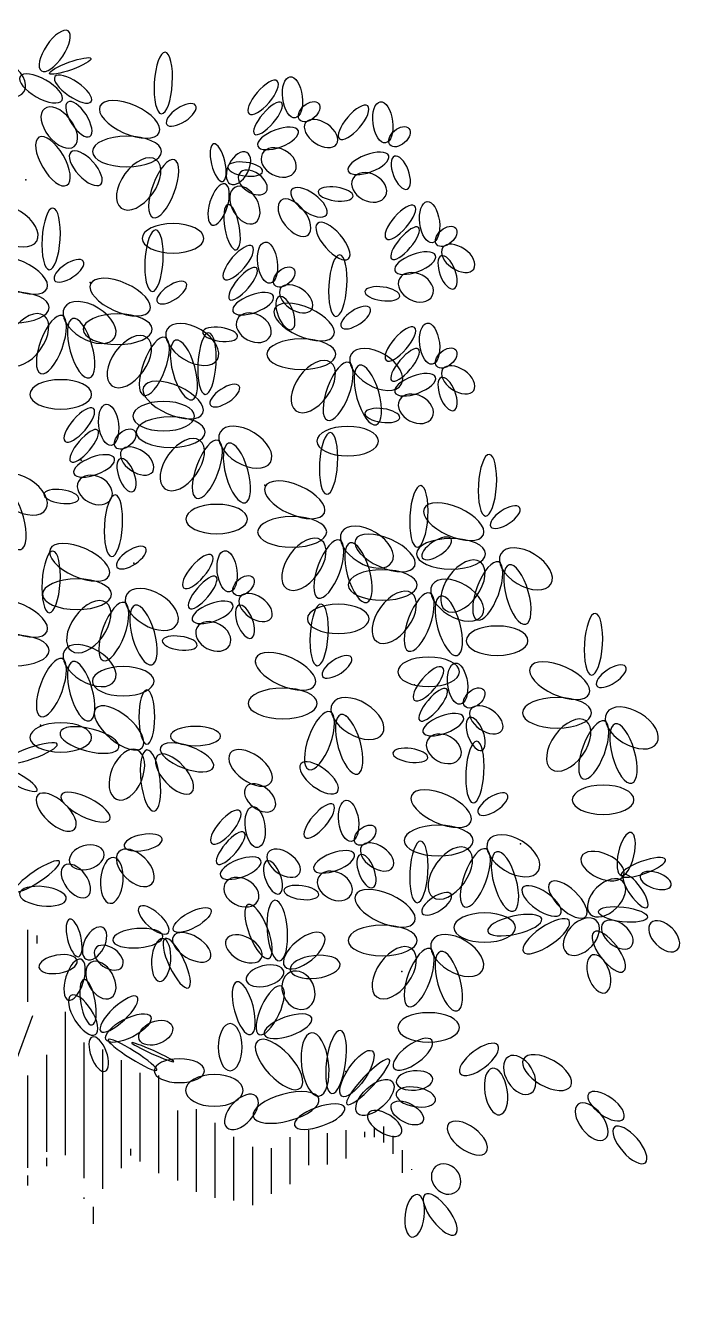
# Model space of a CAD drawing. Header units: inches. Extents: x 131625 to 139700, y 73991 to 80047.
# Drawn here: x 133256 to 133728, y 78419 to 79333 of the extents above; entities that cross this region are included whole.
import ezdxf

# ---------------------------------------------------------------- set-up
doc = ezdxf.new("R2010")
doc.units = ezdxf.units.IN
doc.header["$MEASUREMENT"] = 0
doc.layers.get('0').update_dxf_attribs({"color": 2})
doc.layers.add('BRDR', color=3, linetype='Continuous')
doc.layers.add('CAY', color=94, linetype='Continuous')

# ---------------------------------------------------------------- blocks, each defined once
blk = doc.blocks.new('E5X', base_point=(194.294003, 228.141865))
blk.add_circle((194.984178, 228.141865), 0.690175)
blk = doc.blocks.new('HTREE1')
at = {"layer": 'BRDR'}
for p, q in [((30.02, 131.59), (30.02, 138.03)), ((30.86, 136.8), (30.86, 137.51)), ((20.92, 104.64), (30.47, 130.36)), ((33.37, 117.88), (33.37, 130.69)), ((35.05, 115.83), (35.05, 127.96)), ((31.7, 118.19), (31.7, 126.84)), ((36.72, 114.89), (36.72, 127.32)), ((38.39, 116.73), (38.39, 126.37)), ((30.02, 116.75), (30.02, 124.99)), ((40.07, 117.33), (40.07, 125.25)), ((41.74, 116.28), (41.74, 125.01)), ((43.42, 115.61), (43.42, 121.89)), ((45.09, 114.62), (45.09, 121.98)), ((46.77, 114.06), (46.77, 120.77)), ((55.14, 116.99), (55.14, 120.13)), ((58.49, 117.58), (58.49, 120.13)), ((60.16, 119.48), (60.16, 119.96)), ((61, 119.48), (61, 120.38)), ((61.84, 119.02), (61.84, 120.45)), ((48.44, 113.83), (48.44, 119.51)), ((53.46, 115.29), (53.46, 119.48)), ((56.81, 117.06), (56.81, 119.85)), ((62.67, 117.99), (62.67, 119.6)), ((31.7, 116.9), (31.7, 117.64)), ((39.23, 117.84), (39.23, 118.44)), ((50.12, 113.41), (50.12, 118.64)), ((51.79, 114.43), (51.79, 118.52)), ((63.51, 116.3), (63.51, 118.34)), ((64.35, 116.58), (64.35, 116.63)), ((30.02, 115.16), (30.02, 116.07)), ((35.05, 113.98), (35.05, 114.1)), ((35.88, 111.74), (35.88, 113.26))]:
    blk.add_line(p, q, dxfattribs=at)
for p in [(29.82, 205.02), (35.6, 195.86), (34.77, 179.98), (51.21, 177.75), (39.5, 170.79), (50.37, 161.87), (64.59, 159.92), (58.46, 157.13), (31.14, 156.3), (49.54, 146.55), (74.06, 145.71), (63.47, 134.29), (58.46, 125.37)]:
    blk.add_point(p, dxfattribs=at)
for p, xscale, yscale, zscale, rotation in [((31.22, 214.76), 3.11742674944, -1.24585861824, 3.11742674944, 56.192236), ((25.2, 215.64), 3.79512726272, -2.1985734944, 3.79512726272, 328.832616), ((31.96, 214.54), 2.84634544704, 0.51300017728, 2.84634544704, 19.822329), ((41.96, 210.93), 3.9984377824, -1.17257313984, 3.9984377824, 86.54872900000002), ((29.32, 214.25), 3.11742674944, -1.24585861824, 3.11742674944, 330.568218), ((32.44, 214.25), 2.84634544704, -1.02600035456, 2.84634544704, 325.622291), ((52.32, 213.86), 2.8056837088, -1.01134325888, 2.8056837088, 229.272766), ((53.91, 210.56), 2.68369849408, 1.2751728096, 2.68369849408, 97.09590300000002), ((33.59, 211.98), 2.64303492736, -1.09928583296, 2.64303492736, 302.753016), ((41.76, 209.25), 4.20174830208, -1.90542975232, 4.20174830208, 155.997684), ((54.32, 210.38), 1.62648415744, 1.01134325888, 1.62648415744, 41.017122), ((31.49, 211.39), 3.11742674944, -1.75885879552, 3.11742674944, 308.401491), ((42.44, 209.98), 2.236413888, -0.9527148761600001, 2.236413888, 33.507502), ((50.29, 209.11), 2.68369849408, -0.8794293977600002, 2.68369849408, 49.515784), ((60.41, 211.63), 2.8056837088, -1.01134325888, 2.8056837088, 229.272766), ((61.99, 208.33), 2.68369849408, 1.2751728096, 2.68369849408, 97.09590300000002), ((50.58, 208.05), 2.8056837088, -1.14325894848, 2.8056837088, 20.564845), ((54.85, 210.12), 2.43972440768, -1.45105795776, 2.43972440768, 325.526697), ((62.4, 208.15), 1.62648415744, 1.01134325888, 1.62648415744, 41.017122), ((31.01, 208.83), 3.59181674304, -1.53900053184, 3.59181674304, 300.329272), ((33.86, 207.51), 2.84634544704, -1.24585861824, 2.84634544704, 312.760736), ((41.96, 207.56), 4.47282960448, -1.97871523072, 4.47282960448, 180), ((47.44, 204.88), 2.5074951904, -0.8794293977600002, 2.5074951904, 103.562676), ((48.11, 204.66), 2.30418467072, -1.31914409664, 2.30418467072, 62.28169499999999), ((50.98, 207.35), 2.399062669440001, -1.75885879552, 2.399062669440001, 332.3791000000001), ((58.66, 205.82), 2.8056837088, -1.14325894848, 2.8056837088, 20.564845), ((41.49, 206.83), 3.86289804544, -2.1985734944, 3.86289804544, 234.106438), ((43.12, 206.83), 3.9984377824, -1.46571505344, 3.9984377824, 249.7008069999999), ((47.89, 206.2), 2.27707745472, -0.8794293977600002, 2.27707745472, 352.301794), ((62.81, 207.14), 2.27707745472, -1.01134325888, 2.27707745472, 290.796934), ((48.93, 205.61), 2.10087415104, -1.31914409664, 2.10087415104, 325.622291), ((59.07, 205.12), 2.399062669440001, -1.75885879552, 2.399062669440001, 332.3791000000001), ((47.64, 204.66), 2.778576492800001, -1.17257313984, 2.778576492800001, 252.868294), ((48.52, 204.36), 2.64303492736, -1.68557331712, 2.64303492736, 299.7333549999999), ((53.6, 204.14), 2.778576492800001, -1.24585861824, 2.778576492800001, 324.211228), ((55.98, 203.98), 2.27707745472, -0.8794293977600002, 2.27707745472, 352.301794), ((26.32, 202.27), 3.79512726272, -2.1985734944, 3.79512726272, 328.832616), ((52.65, 203.19), 2.84634544704, -1.53900053184, 2.84634544704, 307.985918), ((31.93, 197), 3.9984377824, -1.17257313984, 3.9984377824, 86.54872900000002), ((47.91, 202.82), 2.98188701248, -0.9527148761600001, 2.98188701248, 280.255412), ((64.59, 202.71), 2.8056837088, -1.01134325888, 2.8056837088, 229.272766), ((66.17, 199.41), 2.68369849408, 1.2751728096, 2.68369849408, 97.09590300000002), ((45.76, 199.8), 3.9984377824, -1.90542975232, 3.9984377824, 180), ((55.91, 201.14), 3.04965596672, -1.24585861824, 3.04965596672, 311.1778830000001), ((62.55, 197.96), 2.68369849408, -0.8794293977600002, 2.68369849408, 49.515784), ((66.58, 199.24), 1.62648415744, 1.01134325888, 1.62648415744, 41.017122), ((41.13, 195.05), 3.9984377824, -1.17257313984, 3.9984377824, 86.54872900000002), ((31.73, 195.32), 4.20174830208, -1.90542975232, 4.20174830208, 155.997684), ((50.09, 199.09), 2.8056837088, -1.01134325888, 2.8056837088, 229.272766), ((51.68, 195.79), 2.68369849408, 1.2751728096, 2.68369849408, 97.09590300000002), ((62.84, 196.91), 2.8056837088, -1.14325894848, 2.8056837088, 20.564845), ((67.11, 198.97), 2.43972440768, -1.45105795776, 2.43972440768, 325.526697), ((32.4, 196.05), 2.236413888, -0.9527148761600001, 2.236413888, 33.507502), ((48.06, 194.34), 2.68369849408, -0.8794293977600002, 2.68369849408, 49.515784), ((52.09, 195.61), 1.62648415744, 1.01134325888, 1.62648415744, 41.017122), ((57.57, 192.82), 3.9984377824, -1.17257313984, 3.9984377824, 86.54872900000002), ((66.99, 198.23), 2.27707745472, -1.01134325888, 2.27707745472, 290.796934), ((40.92, 193.37), 4.20174830208, -1.90542975232, 4.20174830208, 155.997684), ((63.25, 196.2), 2.399062669440001, -1.75885879552, 2.399062669440001, 332.3791000000001), ((41.6, 194.1), 2.236413888, -0.9527148761600001, 2.236413888, 33.507502), ((48.35, 193.28), 2.8056837088, -1.14325894848, 2.8056837088, 20.564845), ((52.62, 195.35), 2.43972440768, -1.45105795776, 2.43972440768, 325.526697), ((60.16, 195.06), 2.27707745472, -0.8794293977600002, 2.27707745472, 352.301794), ((31.93, 193.63), 4.47282960448, -1.97871523072, 4.47282960448, 180), ((33.29, 193.63), 3.79512726272, -2.1985734944, 3.79512726272, 328.832616), ((57.37, 191.14), 4.20174830208, -1.90542975232, 4.20174830208, 155.997684), ((52.49, 194.6), 2.27707745472, -1.01134325888, 2.27707745472, 290.796934), ((58.05, 191.87), 2.236413888, -0.9527148761600001, 2.236413888, 33.507502), ((31.46, 192.9), 3.86289804544, -2.1985734944, 3.86289804544, 234.106438), ((33.08, 192.9), 3.9984377824, -1.46571505344, 3.9984377824, 249.7008069999999), ((41.13, 191.68), 4.47282960448, -1.97871523072, 4.47282960448, 180), ((42.48, 191.68), 3.79512726272, -2.1985734944, 3.79512726272, 328.832616), ((48.75, 192.58), 2.399062669440001, -1.75885879552, 2.399062669440001, 332.3791000000001), ((35.52, 187.33), 3.9984377824, -1.46571505344, 3.9984377824, 105.654128), ((40.65, 190.95), 3.86289804544, -2.1985734944, 3.86289804544, 234.106438), ((45.66, 191.44), 2.27707745472, -0.8794293977600002, 2.27707745472, 352.301794), ((64.59, 191.84), 2.8056837088, -1.01134325888, 2.8056837088, 229.272766), ((66.17, 188.55), 2.68369849408, 1.2751728096, 2.68369849408, 97.09590300000002), ((42.28, 190.95), 3.9984377824, -1.46571505344, 3.9984377824, 249.7008069999999), ((44.72, 185.38), 3.9984377824, -1.46571505344, 3.9984377824, 105.654128), ((45.87, 185.86), 3.9984377824, -1.17257313984, 3.9984377824, 86.54872900000002), ((57.57, 189.45), 4.47282960448, -1.97871523072, 4.47282960448, 180), ((58.93, 189.45), 3.79512726272, -2.1985734944, 3.79512726272, 328.832616), ((57.1, 188.72), 3.86289804544, -2.1985734944, 3.86289804544, 234.106438), ((62.55, 187.09), 2.68369849408, -0.8794293977600002, 2.68369849408, 49.515784), ((66.58, 188.37), 1.62648415744, 1.01134325888, 1.62648415744, 41.017122), ((58.72, 188.72), 3.9984377824, -1.46571505344, 3.9984377824, 249.7008069999999), ((61.16, 183.15), 3.9984377824, -1.46571505344, 3.9984377824, 105.654128), ((67.11, 188.11), 2.43972440768, -1.45105795776, 2.43972440768, 325.526697), ((45.66, 184.17), 4.20174830208, -1.90542975232, 4.20174830208, 155.997684), ((62.84, 186.04), 2.8056837088, -1.14325894848, 2.8056837088, 20.564845), ((66.99, 187.36), 2.27707745472, -1.01134325888, 2.27707745472, 290.796934), ((35.72, 185.86), 3.9984377824, -1.90542975232, 3.9984377824, 180), ((46.34, 184.9), 2.236413888, -0.9527148761600001, 2.236413888, 33.507502), ((63.25, 185.34), 2.399062669440001, -1.75885879552, 2.399062669440001, 332.3791000000001), ((35.88, 184.6), 2.8056837088, -1.01134325888, 2.8056837088, 229.272766), ((37.47, 181.3), 2.68369849408, 1.2751728096, 2.68369849408, 97.09590300000002), ((44.92, 183.91), 3.9984377824, -1.90542975232, 3.9984377824, 180), ((45.87, 182.49), 4.47282960448, -1.97871523072, 4.47282960448, 180), ((60.16, 184.19), 2.27707745472, -0.8794293977600002, 2.27707745472, 352.301794), ((33.85, 179.85), 2.68369849408, -0.8794293977600002, 2.68369849408, 49.515784), ((37.87, 181.13), 1.62648415744, 1.01134325888, 1.62648415744, 41.017122), ((47.22, 182.49), 3.79512726272, -2.1985734944, 3.79512726272, 328.832616), ((61.37, 181.68), 3.9984377824, -1.90542975232, 3.9984377824, 180), ((38.4, 180.86), 2.43972440768, -1.45105795776, 2.43972440768, 325.526697), ((45.39, 181.75), 3.86289804544, -2.1985734944, 3.86289804544, 234.106438), ((47.02, 181.75), 3.9984377824, -1.46571505344, 3.9984377824, 249.7008069999999), ((49.46, 176.18), 3.9984377824, -1.46571505344, 3.9984377824, 105.654128), ((56.74, 176.94), 3.9984377824, -1.17257313984, 3.9984377824, 86.54872900000002), ((34.13, 178.79), 2.8056837088, -1.14325894848, 2.8056837088, 20.564845), ((70.95, 174.99), 3.9984377824, -1.17257313984, 3.9984377824, 86.54872900000002), ((27.15, 178.31), 3.79512726272, -2.1985734944, 3.79512726272, 328.832616), ((38.28, 180.11), 2.27707745472, -1.01134325888, 2.27707745472, 290.796934), ((34.54, 178.09), 2.399062669440001, -1.75885879552, 2.399062669440001, 332.3791000000001), ((56.53, 175.26), 4.20174830208, -1.90542975232, 4.20174830208, 155.997684), ((29.39, 172), 3.9984377824, -1.46571505344, 3.9984377824, 105.654128), ((31.45, 176.95), 2.27707745472, -0.8794293977600002, 2.27707745472, 352.301794), ((64.82, 172.2), 3.9984377824, -1.17257313984, 3.9984377824, 86.54872900000002), ((37.5, 171.37), 3.9984377824, -1.17257313984, 3.9984377824, 86.54872900000002), ((49.66, 174.72), 3.9984377824, -1.90542975232, 3.9984377824, 180), ((70.75, 173.31), 4.20174830208, -1.90542975232, 4.20174830208, 155.997684), ((71.42, 174.04), 2.236413888, -0.9527148761600001, 2.236413888, 33.507502), ((56.74, 173.57), 4.47282960448, -1.97871523072, 4.47282960448, 180), ((58.09, 173.57), 3.79512726272, -2.1985734944, 3.79512726272, 328.832616), ((56.26, 172.84), 3.86289804544, -2.1985734944, 3.86289804544, 234.106438), ((64.61, 170.52), 4.20174830208, -1.90542975232, 4.20174830208, 155.997684), ((37.3, 169.68), 4.20174830208, -1.90542975232, 4.20174830208, 155.997684), ((37.98, 170.42), 2.236413888, -0.9527148761600001, 2.236413888, 33.507502), ((57.89, 172.84), 3.9984377824, -1.46571505344, 3.9984377824, 249.7008069999999), ((60.33, 167.27), 3.9984377824, -1.46571505344, 3.9984377824, 105.654128), ((70.95, 171.62), 4.47282960448, -1.97871523072, 4.47282960448, 180), ((65.29, 171.25), 2.236413888, -0.9527148761600001, 2.236413888, 33.507502), ((72.31, 171.62), 3.79512726272, -2.1985734944, 3.79512726272, 328.832616), ((31.93, 166.35), 3.9984377824, -1.17257313984, 3.9984377824, 86.54872900000002), ((46.47, 171.5), 2.8056837088, -1.01134325888, 2.8056837088, 229.272766), ((48.06, 168.21), 2.68369849408, 1.2751728096, 2.68369849408, 97.09590300000002), ((70.48, 170.89), 3.86289804544, -2.1985734944, 3.86289804544, 234.106438), ((64.82, 168.83), 4.47282960448, -1.97871523072, 4.47282960448, 180), ((66.17, 168.83), 3.79512726272, -2.1985734944, 3.79512726272, 328.832616), ((72.1, 170.89), 3.9984377824, -1.46571505344, 3.9984377824, 249.7008069999999), ((74.54, 165.32), 3.9984377824, -1.46571505344, 3.9984377824, 105.654128), ((37.5, 168), 4.47282960448, -1.97871523072, 4.47282960448, 180), ((38.86, 168), 3.79512726272, -2.1985734944, 3.79512726272, 328.832616), ((44.44, 166.75), 2.68369849408, -0.8794293977600002, 2.68369849408, 49.515784), ((48.46, 168.03), 1.62648415744, 1.01134325888, 1.62648415744, 41.017122), ((64.34, 168.1), 3.86289804544, -2.1985734944, 3.86289804544, 234.106438), ((31.73, 164.67), 4.20174830208, -1.90542975232, 4.20174830208, 155.997684), ((37.03, 167.26), 3.86289804544, -2.1985734944, 3.86289804544, 234.106438), ((48.99, 167.77), 2.43972440768, -1.45105795776, 2.43972440768, 325.526697), ((65.97, 168.1), 3.9984377824, -1.46571505344, 3.9984377824, 249.7008069999999), ((68.41, 162.53), 3.9984377824, -1.46571505344, 3.9984377824, 105.654128), ((38.66, 167.26), 3.9984377824, -1.46571505344, 3.9984377824, 249.7008069999999), ((41.1, 161.7), 3.9984377824, -1.46571505344, 3.9984377824, 105.654128), ((44.72, 165.7), 2.8056837088, -1.14325894848, 2.8056837088, 20.564845), ((48.87, 167.02), 2.27707745472, -1.01134325888, 2.27707745472, 290.796934), ((60.53, 165.8), 3.9984377824, -1.90542975232, 3.9984377824, 180), ((55.9, 161.62), 3.9984377824, -1.17257313984, 3.9984377824, 86.54872900000002), ((45.13, 165), 2.399062669440001, -1.75885879552, 2.399062669440001, 332.3791000000001), ((80.43, 160.78), 3.9984377824, -1.17257313984, 3.9984377824, 86.54872900000002), ((42.04, 163.85), 2.27707745472, -0.8794293977600002, 2.27707745472, 352.301794), ((74.74, 163.85), 3.9984377824, -1.90542975232, 3.9984377824, 180), ((31.93, 162.98), 4.47282960448, -1.97871523072, 4.47282960448, 180), ((33.29, 162.98), 3.79512726272, -2.1985734944, 3.79512726272, 328.832616), ((55.7, 159.93), 4.20174830208, -1.90542975232, 4.20174830208, 155.997684), ((33.08, 162.25), 3.9984377824, -1.46571505344, 3.9984377824, 249.7008069999999), ((35.52, 156.68), 3.9984377824, -1.46571505344, 3.9984377824, 105.654128), ((56.37, 160.66), 2.236413888, -0.9527148761600001, 2.236413888, 33.507502), ((68.61, 161.07), 3.9984377824, -1.90542975232, 3.9984377824, 180), ((80.22, 159.1), 4.20174830208, -1.90542975232, 4.20174830208, 155.997684), ((41.3, 160.23), 3.9984377824, -1.90542975232, 3.9984377824, 180), ((67.1, 161.47), 2.8056837088, -1.01134325888, 2.8056837088, 229.272766), ((68.68, 158.17), 2.68369849408, 1.2751728096, 2.68369849408, 97.09590300000002), ((80.9, 159.83), 2.236413888, -0.9527148761600001, 2.236413888, 33.507502), ((65.06, 156.72), 2.68369849408, -0.8794293977600002, 2.68369849408, 49.515784), ((69.09, 158), 1.62648415744, 1.01134325888, 1.62648415744, 41.017122), ((40.25, 154.31), 3.93066882816, -1.75885879552, 3.93066882816, 139.933513), ((40.66, 154.6), 3.5240477888, -1.02600035456, 3.5240477888, 90), ((55.9, 158.25), 4.47282960448, -1.97871523072, 4.47282960448, 180), ((57.25, 158.25), 3.79512726272, -2.1985734944, 3.79512726272, 328.832616), ((80.43, 157.41), 4.47282960448, -1.97871523072, 4.47282960448, 180), ((57.05, 157.51), 3.9984377824, -1.46571505344, 3.9984377824, 249.7008069999999), ((65.35, 155.67), 2.8056837088, -1.14325894848, 2.8056837088, 20.564845), ((69.62, 157.74), 2.43972440768, -1.45105795776, 2.43972440768, 325.526697), ((81.78, 157.41), 3.79512726272, -2.1985734944, 3.79512726272, 328.832616), ((35.72, 155.21), 3.9984377824, -1.90542975232, 3.9984377824, 180), ((38.15, 154.31), 3.93066882816, -1.46571505344, 3.93066882816, 165.72436), ((59.49, 151.94), 3.9984377824, -1.46571505344, 3.9984377824, 105.654128), ((69.5, 156.99), 2.27707745472, -1.01134325888, 2.27707745472, 290.796934), ((79.95, 156.68), 3.86289804544, -2.1985734944, 3.86289804544, 234.106438), ((81.58, 156.68), 3.9984377824, -1.46571505344, 3.9984377824, 249.7008069999999), ((84.02, 151.11), 3.9984377824, -1.46571505344, 3.9984377824, 105.654128), ((65.75, 154.96), 2.399062669440001, -1.75885879552, 2.399062669440001, 332.3791000000001), ((27.96, 152.98), 3.59181674304, -0.7328584409600001, 3.59181674304, 19.129619), ((39.78, 154.09), 3.45627700608, -2.05200070912, 3.45627700608, 247.525189), ((40.66, 154.09), 3.9984377824, -1.24585861824, 3.9984377824, 276.712486), ((41.61, 153.58), 3.2529664864, -1.53900053184, 3.2529664864, 312.760736), ((41.88, 154.31), 3.65958752576, -1.46571505344, 3.65958752576, 339.5499080000001), ((48.11, 153.8), 3.2529664864, -1.75885879552, 3.2529664864, 324.211228), ((62.66, 153.82), 2.27707745472, -0.8794293977600002, 2.27707745472, 352.301794), ((69.83, 149.36), 3.9984377824, -1.17257313984, 3.9984377824, 86.54872900000002), ((54.42, 152.84), 2.98188701248, -1.31914409664, 2.98188701248, 322.729727), ((27.08, 152.54), 3.11742674944, -0.7328584409600001, 3.11742674944, 331.149832), ((30.9, 150.06), 3.2529664864, -1.53900053184, 3.2529664864, 317.271804), ((33, 150.06), 3.5240477888, -1.24585861824, 3.5240477888, 333.476132), ((49.54, 150.79), 2.30418467072, -1.46571505344, 2.30418467072, 321.722306), ((69.63, 147.67), 4.20174830208, -1.90542975232, 4.20174830208, 155.997684), ((84.22, 149.64), 3.9984377824, -1.90542975232, 3.9984377824, 180), ((57.34, 149.21), 2.8056837088, -1.01134325888, 2.8056837088, 229.272766), ((58.93, 145.92), 2.68369849408, 1.2751728096, 2.68369849408, 97.09590300000002), ((70.31, 148.4), 2.236413888, -0.9527148761600001, 2.236413888, 33.507502), ((48.98, 148.66), 2.8056837088, -1.01134325888, 2.8056837088, 229.272766), ((50.57, 145.36), 2.68369849408, 1.2751728096, 2.68369849408, 97.09590300000002), ((59.33, 145.74), 1.62648415744, 1.01134325888, 1.62648415744, 41.017122), ((69.83, 145.99), 4.47282960448, -1.97871523072, 4.47282960448, 180), ((38.63, 145.51), 2.5074951904, -1.02600035456, 2.5074951904, 10.460558), ((46.95, 143.91), 2.68369849408, -0.8794293977600002, 2.68369849408, 49.515784), ((59.86, 145.48), 2.43972440768, -1.45105795776, 2.43972440768, 325.526697), ((71.19, 145.99), 3.79512726272, -2.1985734944, 3.79512726272, 328.832616), ((83.08, 142.88), 2.84634544704, -1.02600035456, 2.84634544704, 76.982794), ((33.75, 144.05), 2.30418467072, -1.53900053184, 2.30418467072, 16.324027), ((38.15, 145), 2.98188701248, -1.75885879552, 2.98188701248, 315.6992079999999), ((51.5, 144.92), 2.43972440768, -1.45105795776, 2.43972440768, 325.526697), ((55.59, 143.41), 2.8056837088, -1.14325894848, 2.8056837088, 20.564845), ((64.82, 140.44), 3.9984377824, -1.17257313984, 3.9984377824, 86.54872900000002), ((69.36, 145.25), 3.86289804544, -2.1985734944, 3.86289804544, 234.106438), ((70.99, 145.25), 3.9984377824, -1.46571505344, 3.9984377824, 249.7008069999999), ((73.43, 139.68), 3.9984377824, -1.46571505344, 3.9984377824, 105.654128), ((83.29, 142.88), 2.98188701248, -1.61228783872, 2.98188701248, 156.07572), ((28.87, 141.48), 3.45627700608, -0.7328584409600001, 3.45627700608, 33.73958300000001), ((33.27, 143.76), 2.5074951904, -1.46571505344, 2.5074951904, 307.030594), ((37.68, 144.49), 2.98188701248, -1.46571505344, 2.98188701248, 265.59341), ((47.23, 142.85), 2.8056837088, -1.14325894848, 2.8056837088, 20.564845), ((51.38, 144.17), 2.27707745472, -1.01134325888, 2.27707745472, 290.796934), ((59.74, 144.73), 2.27707745472, -1.01134325888, 2.27707745472, 290.796934), ((83.08, 142.88), 3.04965596672, -0.8061439193600001, 3.04965596672, 19.822329), ((47.64, 142.15), 2.399062669440001, -1.75885879552, 2.399062669440001, 332.3791000000001), ((56, 142.71), 2.399062669440001, -1.75885879552, 2.399062669440001, 332.3791000000001), ((79.9, 139.21), 3.18519753216, -1.39242957504, 3.18519753216, 136.583039), ((80.31, 139.43), 2.98188701248, -1.83214427392, 2.98188701248, 44.748858), ((85.39, 140.02), 2.57526597312, -0.8061439193600001, 2.57526597312, 125.335338), ((84.78, 142.88), 2.10087415104, -1.02600035456, 2.10087415104, 341.71521), ((29.27, 141.26), 3.04965596672, -1.24585861824, 3.04965596672, 353.457187), ((52.91, 141.56), 2.27707745472, -0.8794293977600002, 2.27707745472, 352.301794), ((64.61, 138.76), 4.20174830208, -1.90542975232, 4.20174830208, 155.997684), ((65.29, 139.49), 2.236413888, -0.9527148761600001, 2.236413888, 33.507502), ((77.66, 139.43), 2.98188701248, -1.24585861824, 2.98188701248, 145.59359), ((42.56, 137.75), 2.5074951904, -1.02600035456, 2.5074951904, 138.313202), ((43.03, 137.97), 2.778576492800001, 1.02600035456, 2.778576492800001, 28.981249), ((51.57, 135.47), 3.72735830848, -1.24585861824, 3.72735830848, 111.072049), ((52.52, 135.25), 3.93066882816, -1.31914409664, 3.93066882816, 94.28794299999998), ((73.63, 138.22), 3.9984377824, -1.90542975232, 3.9984377824, 180), ((75.97, 138.99), 3.59181674304, -1.17257313984, 3.59181674304, 192.8253900000001), ((78.41, 138.85), 3.59181674304, -1.24585861824, 3.59181674304, 214.534021), ((80.85, 138.85), 2.84634544704, -1.83214427392, 2.84634544704, 227.239264), ((81.46, 138.63), 2.37195545344, -1.46571505344, 2.37195545344, 320.729389), ((81.05, 139.65), 3.18519753216, 0.9527148761600001, 3.18519753216, 353.27194), ((85.73, 138.63), 2.43972440768, -1.46571505344, 2.43972440768, 315.051507), ((34.56, 135.62), 2.5074951904, -0.8794293977600002, 2.5074951904, 103.562676), ((35.24, 135.4), 2.30418467072, -1.31914409664, 2.30418467072, 62.28169499999999), ((42.08, 137.45), 3.2529664864, -1.24585861824, 3.2529664864, 184.524154), ((43.03, 137.45), 2.778576492800001, -1.46571505344, 2.778576492800001, 328.688672), ((52.99, 134.74), 3.2529664864, -1.53900053184, 3.2529664864, 39.27061099999999), ((64.82, 137.07), 4.47282960448, -1.97871523072, 4.47282960448, 180), ((66.17, 137.07), 3.79512726272, -2.1985734944, 3.79512726272, 328.832616), ((80.64, 137.82), 3.18519753216, -1.24585861824, 3.18519753216, 307.11129), ((36.05, 136.35), 2.10087415104, -1.31914409664, 2.10087415104, 325.622291), ((42.08, 137.23), 2.778576492800001, -1.24585861824, 2.778576492800001, 265.824493), ((42.29, 137.23), 3.5240477888, -1.02600035456, 3.5240477888, 295.344403), ((50.89, 135.47), 2.57526597312, -1.53900053184, 2.57526597312, 151.600192), ((64.34, 136.34), 3.86289804544, -2.1985734944, 3.86289804544, 234.106438), ((34.42, 135.25), 2.5074951904, -1.17257313984, 2.5074951904, 189.816244), ((53.47, 134.45), 3.2529664864, -1.46571505344, 3.2529664864, 6.49404), ((65.97, 136.34), 3.9984377824, -1.46571505344, 3.9984377824, 249.7008069999999), ((68.41, 130.77), 3.9984377824, -1.46571505344, 3.9984377824, 105.654128), ((80.51, 135.77), 2.57526597312, -1.39242957504, 2.57526597312, 288.586165), ((34.76, 135.4), 2.778576492800001, -1.17257313984, 2.778576492800001, 252.868294), ((35.64, 135.11), 2.64303492736, -1.68557331712, 2.64303492736, 299.7333549999999), ((49.54, 133.5), 2.5074951904, -1.31914409664, 2.5074951904, 13.624596), ((53.47, 134.23), 2.57526597312, -2.05200070912, 2.57526597312, 294.814359), ((35.03, 133.57), 2.98188701248, -0.9527148761600001, 2.98188701248, 280.255412), ((36.05, 128.66), 2.98188701248, -1.24585861824, 2.98188701248, 122.064488), ((36.53, 128.95), 3.2529664864, -1.02600035456, 3.2529664864, 43.284857), ((49.94, 128.66), 3.5240477888, -1.24585861824, 3.5240477888, 104.799972), ((50.69, 128.66), 3.45627700608, -1.24585861824, 3.45627700608, 65.18564100000002), ((37, 128.22), 3.2529664864, 1.24585861824, 3.2529664864, 26.971004), ((39.98, 128.22), 2.30418467072, 1.46571505344, 2.30418467072, 22.221198), ((51.16, 128.66), 3.2529664864, -1.24585861824, 3.2529664864, 19.282931), ((68.61, 129.3), 3.9984377824, -1.90542975232, 3.9984377824, 180), ((48.11, 125.43), 3.04965596672, -1.53900053184, 3.04965596672, 90), ((57.2, 123.38), 4.13397934784, -1.24585861824, 4.13397934784, 82.319563), ((35.78, 128.44), 2.37195545344, -1.02600035456, 2.37195545344, 290.6436560000001), ((37.2, 128.22), 3.72735830848, -0.51300017728, 3.72735830848, 327.755891), ((39.3, 127.93), 2.98188701248, -0.2198564352, 2.98188701248, 335.849485), ((54.42, 123.89), 4.13397934784, -1.75885879552, 4.13397934784, 132.760736), ((56.04, 123.16), 4.13397934784, -1.75885879552, 4.13397934784, 96.804421), ((62.75, 125.65), 3.04965596672, -1.24585861824, 3.04965596672, 36.44618000000001), ((72.04, 127.71), 3.04965596672, -1.24585861824, 3.04965596672, 217.12467), ((58.08, 123.16), 3.5240477888, 1.24585861824, 3.5240477888, 56.00867800000001), ((58.55, 122.43), 3.9984377824, -0.8061439193600001, 3.9984377824, 46.68428900000001), ((72.99, 126.68), 2.778576492800001, -1.75885879552, 2.778576492800001, 301.653502), ((74.34, 126.46), 3.5240477888, -1.75885879552, 3.5240477888, 330.395344), ((45.81, 125.43), 3.2529664864, -1.53900053184, 3.2529664864, 180), ((71.56, 125.65), 3.04965596672, -1.46571505344, 3.04965596672, 278.971921), ((49.27, 123.67), 3.72735830848, -2.05200070912, 3.72735830848, 180), ((59.5, 121.62), 3.04965596672, 1.53900053184, 3.04965596672, 42.40143800000001), ((62.96, 124.41), 2.37195545344, -1.24585861824, 2.37195545344, 5.149334999999999), ((50.42, 123.16), 2.778576492800001, -1.53900053184, 2.778576492800001, 227.239264), ((56.04, 122.94), 4.40505882176, -1.75885879552, 4.40505882176, 195.128095), ((62.96, 123.38), 2.57526597312, -1.24585861824, 2.57526597312, 350.310453), ((80.17, 123.38), 2.778576492800001, -1.24585861824, 2.778576492800001, 324.211228), ((58.35, 122.14), 3.45627700608, -1.24585861824, 3.45627700608, 199.822329), ((60.45, 121.62), 2.5074951904, -1.24585861824, 2.5074951904, 328.688672), ((62.55, 122.43), 2.30418467072, 1.24585861824, 2.30418467072, 331.018751), ((79.22, 122.43), 2.84634544704, -1.53900053184, 2.84634544704, 307.985918), ((67.63, 120.67), 3.04965596672, -1.53900053184, 3.04965596672, 323.419835), ((82.47, 120.38), 3.04965596672, -1.24585861824, 3.04965596672, 311.1778830000001), ((66.48, 116.86), 2.10087415104, -1.75885879552, 2.10087415104, 310.135695), ((64.85, 114.37), 2.778576492800001, -1.24585861824, 2.778576492800001, 262.766422), ((65.53, 114.37), 3.2529664864, -1.24585861824, 3.2529664864, 307.291049)]:
    blk.add_blockref('E5X', p, dxfattribs=dict(at, xscale=xscale, yscale=yscale, zscale=zscale, rotation=rotation))
at = {"layer": 'BRDR', "xscale": 3.2529664864, "yscale": -1.24585861824, "zscale": 3.2529664864}
blk.add_blockref('E5X', (42.76, 155.33), dxfattribs=at)

msp = doc.modelspace()

# ---------------------------------------------------------------- block references
at = {"layer": 'CAY', "xscale": 8, "yscale": 8, "zscale": 8}
msp.add_blockref('HTREE1', (133017.89, 77582.33), dxfattribs=at)

doc.saveas('drawing.dxf')
